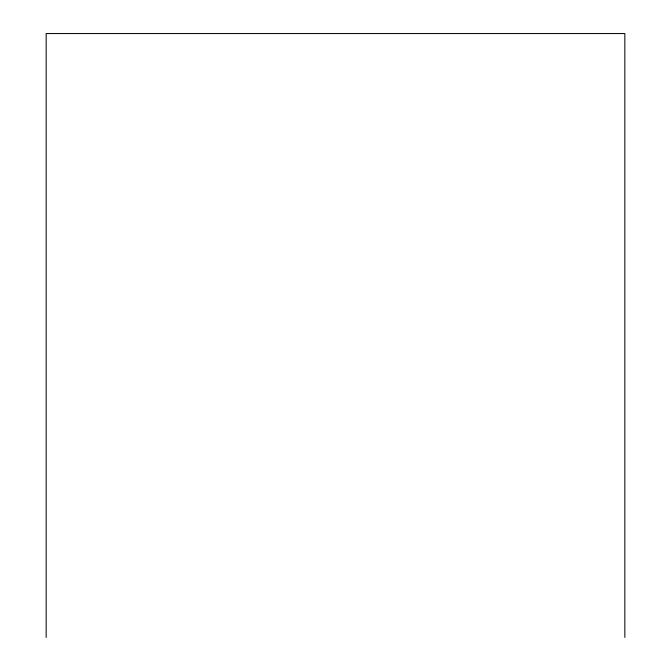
<?xml version="1.0" encoding="UTF-8"?>
<svg xmlns="http://www.w3.org/2000/svg" width="671" height="671" viewBox="0 0 671 671"><rect width="100%" height="100%" fill="white"/><g stroke="black" fill="none" stroke-linecap="round" stroke-linejoin="round"><path stroke-width="1.01" d="M624.844 637.45L624.844 33.55L46.156 33.55L46.156 637.45"/></g></svg>
